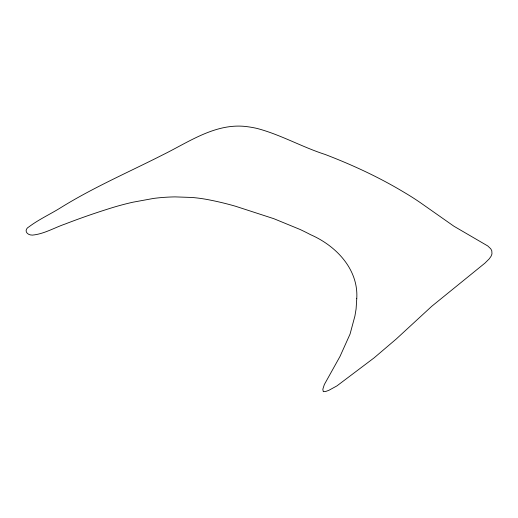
<?xml version="1.0" encoding="UTF-8"?>
<svg xmlns="http://www.w3.org/2000/svg" width="518" height="518" viewBox="0 0 518 518"><rect width="100%" height="100%" fill="white"/><g stroke="black" fill="none" stroke-linecap="round" stroke-linejoin="round"><path stroke-width="0.78" d="M356.76 298.679L356.086 309.019L354.921 316.019L350.045 334.11L340.002 356.436L324.339 384.544L322.818 389.258L323.303 391.666L325.634 391.504L328.904 390.294L336.914 385.904L374.106 357.867L396.276 338.986L431.747 306.293L484.945 263.118L489.29 258.799L491.07 256.242L491.97 253.943L491.796 250.783L490.74 248.782L487.742 245.946L453.969 226.262L423.335 204.752A309.356 178.606 0 0 0 403.917 192.21C378.898 177.162 352.311 164.866 325.071 154.435C301.955 147.008 280.672 134.667 257.161 128.47A64.109 37.011 0 0 0 247.928 126.774C216.725 122.209 189.685 141.556 163.125 154.675C128.749 172.157 93.253 187.451 60.431 207.873C50.168 214.245 39.07 219.328 29.351 226.547C23.278 229.811 26.554 235.153 32.336 235.114C43.946 234.084 54.416 227.674 65.313 223.964C79.791 218.35 94.47 213.267 109.279 208.605A200.647 115.844 0 0 1 132.841 202.221L153.652 198.413A111.635 64.452 0 0 1 175.019 196.892L191.99 197.468A95.163 54.94 0 0 1 208.301 199.708A204.901 118.298 0 0 1 235.632 206.281L273.892 218.713L299.961 229.422A226.703 130.886 0 0 1 310.56 234.686C335.981 245.733 358.631 269.198 356.76 298.679"/></g></svg>
